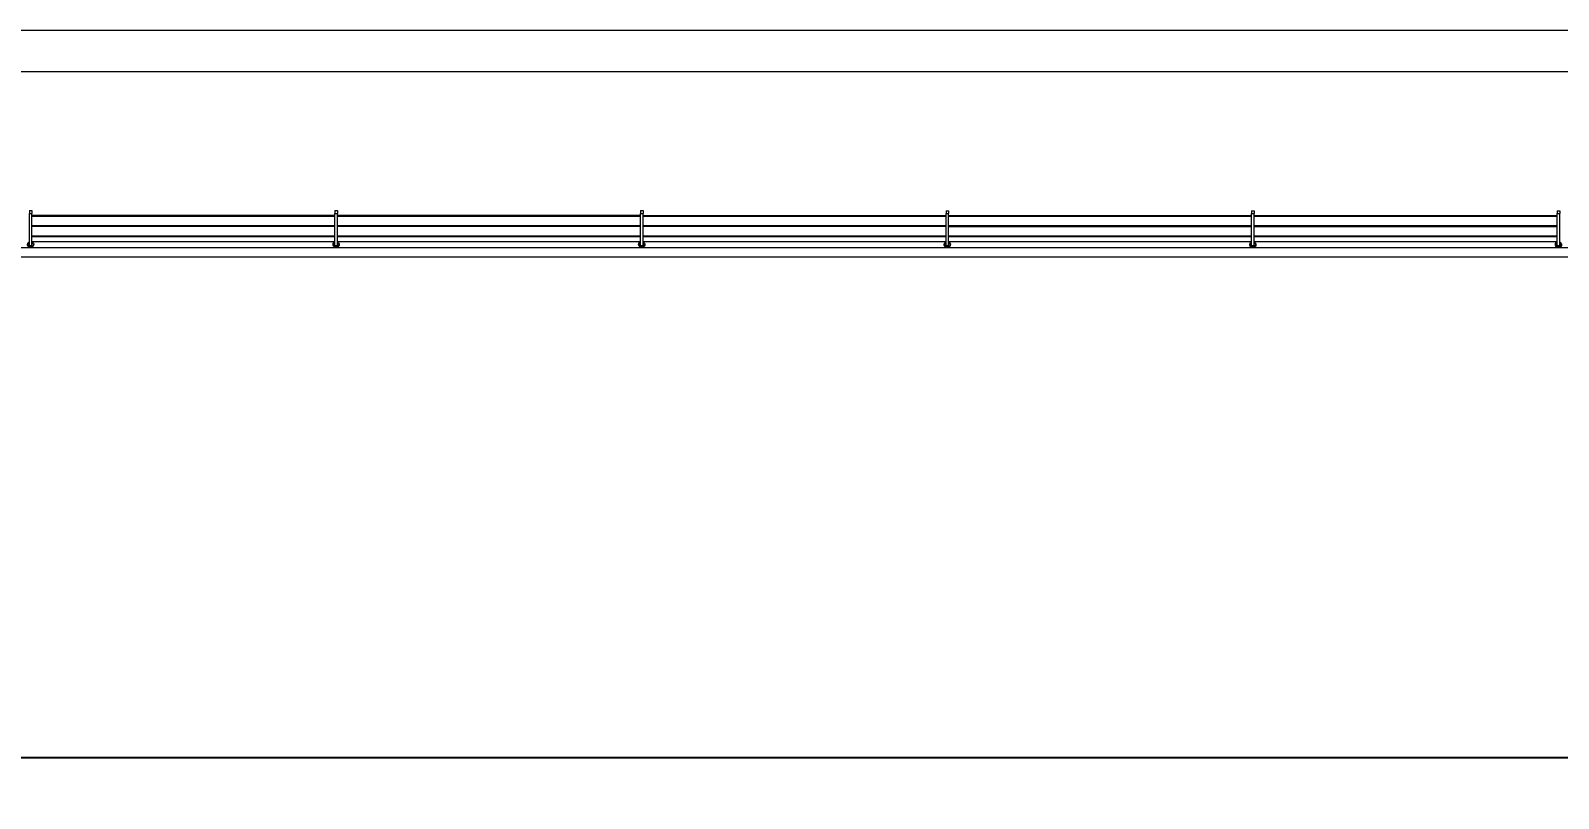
# Model space of a CAD drawing. Header units: metres. Extents: x -55 to 260, y -121 to 64.
# Drawn here: x 2.67 to 17.61, y -106.46 to -98.96 of the extents above; entities that cross this region are included whole.
import ezdxf

# ---------------------------------------------------------------- set-up
doc = ezdxf.new("R2010")
doc.units = ezdxf.units.M
for name, color, linetype, lineweight in [('0-1', 7, 'Continuous', 5), ('31COTAS', 1, 'Continuous', 5), ('46BANQ-1', 253, 'Continuous', 5), ('55BARANDAL-1', 253, 'Continuous', 5)]:
    doc.layers.add(name, color=color, linetype=linetype, lineweight=lineweight)
doc.styles.add('Arial_1', font='arial.ttf', dxfattribs={"width": 0.75, "height": 1})
doc.dimstyles.new('Standard__0_00_', dxfattribs={"dimscale": 0.3048, "dimtxt": 1.020259, "dimasz": 4.199475, "dimexe": 0, "dimexo": 1.312336, "dimgap": 0, "dimtad": 1, "dimrnd": 0.01, "dimzin": 0, "dimdsep": 46, "dimtxsty": 'Arial_1', "dimblk1": 'DOTSMALL', "dimblk2": 'DOTSMALL', "dimsah": 1, "dimcen": 0.09, "dimazin": 0, "dimtfac": 1, "dimtdec": 4, "dimtix": 1, "dimtmove": 0, "dimatfit": 3, "dimfxl": 1, "dimtvp": 1, "dimtolj": 1, "dimtzin": 0, "dimarcsym": 2})

# ---------------------------------------------------------------- blocks, each defined once
blk = doc.blocks.new('Railing - Wire Post - Chainlink 2-V346-A1 _ A700')
at = {"layer": '55BARANDAL-1'}
for p, q in [((-0.331, 0.012), (-0.317, 0.012)), ((-0.331, 0.012), (-0.331, -0.013)), ((-0.317, 0.012), (-0.311, 0.012)), ((-0.311, 0.012), (-0.304, 0.012)), ((-0.304, 0.012), (-0.304, -0.013)), ((0.013, 0.012), (-0.304, 0.012)), ((0.013, -0.013), (0.013, 0.012)), ((-0.331, -0.013), (-0.317, -0.013)), ((-0.317, -0.013), (-0.311, -0.013)), ((-0.311, -0.013), (-0.304, -0.013)), ((0.013, -0.013), (-0.304, -0.013))]:
    blk.add_line(p, q, dxfattribs=at)
for radius, start, end in [(0.0301, 206.3748, 2.2872), (0.0301, 206.3748, 2.2872), (0.0301, 2.2872, 148.7371), (0.0301, 2.2872, 148.7371), (0.0251, 0, 150), (0.0251, 0, 150), (0.0251, 210, 0), (0.0251, 210, 0), (0.0251, 90, 148.3274), (0.0251, 270, 90), (0.0301, 336.1342, 2.2872), (0.0301, 336.1342, 2.2872), (0.0301, 336.1342, 2.2872), (0.0301, 336.1342, 2.2872), (0.0301, 336.1342, 2.2872), (0.0301, 336.1342, 2.2872), (0.0301, 336.1342, 2.2872), (0.0301, 336.1342, 2.2872), (0.0301, 336.1342, 2.2872), (0.0301, 336.1342, 2.2872), (0.0301, 2.2872, 16.9322), (0.0301, 2.2872, 16.9322), (0.0301, 2.2872, 16.9322), (0.0301, 2.2872, 16.9322), (0.0301, 2.2872, 16.9322), (0.0301, 2.2872, 16.9322), (0.0301, 2.2872, 16.9322), (0.0301, 2.2872, 16.9322), (0.0301, 2.2872, 16.9322), (0.0301, 2.2872, 16.9322), (0.0251, 211.6726, 270)]:
    blk.add_arc((0, 0), radius, start, end, dxfattribs=at)
blk = doc.blocks.new('Railing - Wire Post - Chainlink 2-V347-A1 _ A700')
at = {"layer": '55BARANDAL-1'}
for p, q in [((-0.331, 0.012), (-0.317, 0.012)), ((-0.331, 0.012), (-0.331, -0.013)), ((-0.317, 0.012), (-0.311, 0.012)), ((-0.311, 0.012), (-0.304, 0.012)), ((-0.304, 0.012), (-0.304, -0.013)), ((0.013, 0.012), (-0.304, 0.012)), ((0.013, -0.013), (0.013, 0.012)), ((-0.331, -0.013), (-0.317, -0.013)), ((-0.317, -0.013), (-0.311, -0.013)), ((-0.311, -0.013), (-0.304, -0.013)), ((0.013, -0.013), (-0.304, -0.013))]:
    blk.add_line(p, q, dxfattribs=at)
for radius, start, end in [(0.0301, 206.3748, 2.2872), (0.0301, 206.3748, 2.2872), (0.0301, 2.2872, 148.7371), (0.0301, 2.2872, 148.7371), (0.0251, 0, 150), (0.0251, 0, 150), (0.0251, 210, 0), (0.0251, 210, 0), (0.0251, 90, 148.3274), (0.0251, 270, 90), (0.0301, 336.0716, 2.2872), (0.0301, 336.0716, 2.2872), (0.0301, 336.0716, 2.2872), (0.0301, 336.0716, 2.2872), (0.0301, 336.0716, 2.2872), (0.0301, 336.0716, 2.2872), (0.0301, 336.0716, 2.2872), (0.0301, 336.0716, 2.2872), (0.0301, 336.0716, 2.2872), (0.0301, 336.0716, 2.2872), (0.0301, 2.2872, 16.9322), (0.0301, 2.2872, 16.9322), (0.0301, 2.2872, 16.9322), (0.0301, 2.2872, 16.9322), (0.0301, 2.2872, 16.9322), (0.0301, 2.2872, 16.9322), (0.0301, 2.2872, 16.9322), (0.0301, 2.2872, 16.9322), (0.0301, 2.2872, 16.9322), (0.0301, 2.2872, 16.9322), (0.0251, 211.6726, 270)]:
    blk.add_arc((0, 0), radius, start, end, dxfattribs=at)
blk = doc.blocks.new('Railing - Wire Post - Chainlink 2-V348-A1 _ A700')
at = {"layer": '55BARANDAL-1'}
for p, q in [((-0.331, 0.013), (-0.331, -0.013)), ((-0.331, 0.013), (-0.317, 0.013)), ((-0.317, 0.013), (-0.311, 0.013)), ((-0.311, 0.013), (-0.304, 0.013)), ((-0.304, 0.013), (-0.304, -0.013)), ((0.013, 0.013), (-0.304, 0.013)), ((0.013, -0.013), (0.013, 0.013)), ((-0.331, -0.013), (-0.317, -0.013)), ((-0.317, -0.013), (-0.311, -0.013)), ((-0.311, -0.013), (-0.304, -0.013)), ((0.013, -0.013), (-0.304, -0.013))]:
    blk.add_line(p, q, dxfattribs=at)
for radius, start, end in [(0.0301, 206.3748, 2.2872), (0.0301, 206.3748, 2.2872), (0.0301, 2.2872, 148.7371), (0.0301, 2.2872, 148.7371), (0.0251, 0, 150), (0.0251, 0, 150), (0.0251, 210, 0), (0.0251, 210, 0), (0.0251, 90, 148.3274), (0.0251, 270, 90), (0.0301, 336.009, 2.2872), (0.0301, 336.009, 2.2872), (0.0301, 336.009, 2.2872), (0.0301, 336.009, 2.2872), (0.0301, 336.009, 2.2872), (0.0301, 336.009, 2.2872), (0.0301, 336.009, 2.2872), (0.0301, 336.009, 2.2872), (0.0301, 336.009, 2.2872), (0.0301, 336.009, 2.2872), (0.0301, 2.2872, 16.9322), (0.0301, 2.2872, 16.9322), (0.0301, 2.2872, 16.9322), (0.0301, 2.2872, 16.9322), (0.0301, 2.2872, 16.9322), (0.0301, 2.2872, 16.9322), (0.0301, 2.2872, 16.9322), (0.0301, 2.2872, 16.9322), (0.0301, 2.2872, 16.9322), (0.0301, 2.2872, 16.9322), (0.0251, 211.6726, 270)]:
    blk.add_arc((0, 0), radius, start, end, dxfattribs=at)
blk = doc.blocks.new('Railing - Wire Post - Chainlink 2-V349-A1 _ A700')
at = {"layer": '55BARANDAL-1'}
for p, q in [((-0.331, 0.012), (-0.317, 0.012)), ((-0.331, 0.012), (-0.331, -0.013)), ((-0.317, 0.012), (-0.311, 0.012)), ((-0.311, 0.012), (-0.304, 0.012)), ((-0.304, 0.012), (-0.304, -0.013)), ((0.013, 0.012), (-0.304, 0.012)), ((0.013, -0.013), (0.013, 0.012)), ((-0.331, -0.013), (-0.317, -0.013)), ((-0.317, -0.013), (-0.311, -0.013)), ((-0.311, -0.013), (-0.304, -0.013)), ((0.013, -0.013), (-0.304, -0.013))]:
    blk.add_line(p, q, dxfattribs=at)
for radius, start, end in [(0.0301, 206.3748, 2.2872), (0.0301, 206.3748, 2.2872), (0.0301, 2.2872, 148.7371), (0.0301, 2.2872, 148.7371), (0.0251, 0, 150), (0.0251, 0, 150), (0.0251, 210, 0), (0.0251, 210, 0), (0.0251, 90, 148.3274), (0.0251, 270, 90), (0.0301, 335.9465, 2.2872), (0.0301, 335.9465, 2.2872), (0.0301, 335.9465, 2.2872), (0.0301, 335.9465, 2.2872), (0.0301, 335.9465, 2.2872), (0.0301, 335.9465, 2.2872), (0.0301, 335.9465, 2.2872), (0.0301, 335.9465, 2.2872), (0.0301, 335.9465, 2.2872), (0.0301, 335.9465, 2.2872), (0.0301, 2.2872, 16.9322), (0.0301, 2.2872, 16.9322), (0.0301, 2.2872, 16.9322), (0.0301, 2.2872, 16.9322), (0.0301, 2.2872, 16.9322), (0.0301, 2.2872, 16.9322), (0.0301, 2.2872, 16.9322), (0.0301, 2.2872, 16.9322), (0.0301, 2.2872, 16.9322), (0.0301, 2.2872, 16.9322), (0.0251, 211.6726, 270)]:
    blk.add_arc((0, 0), radius, start, end, dxfattribs=at)
blk = doc.blocks.new('Railing - Wire Post - Chainlink 2-V350-A1 _ A700')
at = {"layer": '55BARANDAL-1'}
for p, q in [((-0.331, 0.012), (-0.317, 0.012)), ((-0.331, 0.012), (-0.331, -0.013)), ((-0.317, 0.012), (-0.311, 0.012)), ((-0.311, 0.012), (-0.304, 0.012)), ((-0.304, 0.012), (-0.304, -0.013)), ((0.013, 0.012), (-0.304, 0.012)), ((0.013, -0.013), (0.013, 0.012)), ((-0.331, -0.013), (-0.317, -0.013)), ((-0.317, -0.013), (-0.311, -0.013)), ((-0.311, -0.013), (-0.304, -0.013)), ((0.013, -0.013), (-0.304, -0.013))]:
    blk.add_line(p, q, dxfattribs=at)
for radius, start, end in [(0.0301, 206.3748, 2.2872), (0.0301, 206.3748, 2.2872), (0.0301, 2.2872, 148.7371), (0.0301, 2.2872, 148.7371), (0.0251, 0, 150), (0.0251, 0, 150), (0.0251, 210, 0), (0.0251, 210, 0), (0.0251, 90, 148.3274), (0.0251, 270, 90), (0.0301, 335.8839, 2.2872), (0.0301, 335.8839, 2.2872), (0.0301, 335.8839, 2.2872), (0.0301, 335.8839, 2.2872), (0.0301, 335.8839, 2.2872), (0.0301, 335.8839, 2.2872), (0.0301, 335.8839, 2.2872), (0.0301, 335.8839, 2.2872), (0.0301, 335.8839, 2.2872), (0.0301, 335.8839, 2.2872), (0.0301, 2.2872, 16.9322), (0.0301, 2.2872, 16.9322), (0.0301, 2.2872, 16.9322), (0.0301, 2.2872, 16.9322), (0.0301, 2.2872, 16.9322), (0.0301, 2.2872, 16.9322), (0.0301, 2.2872, 16.9322), (0.0301, 2.2872, 16.9322), (0.0301, 2.2872, 16.9322), (0.0301, 2.2872, 16.9322), (0.0251, 211.6726, 270)]:
    blk.add_arc((0, 0), radius, start, end, dxfattribs=at)
blk = doc.blocks.new('Railing - Wire Post - Chainlink 2-V351-A1 _ A700')
at = {"layer": '55BARANDAL-1'}
for p, q in [((-0.331, 0.012), (-0.317, 0.012)), ((-0.331, 0.012), (-0.331, -0.013)), ((-0.317, 0.012), (-0.311, 0.012)), ((-0.311, 0.012), (-0.304, 0.012)), ((-0.304, 0.012), (-0.304, -0.013)), ((0.013, 0.012), (-0.304, 0.012)), ((0.013, -0.013), (0.013, 0.012)), ((-0.331, -0.013), (-0.317, -0.013)), ((-0.317, -0.013), (-0.311, -0.013)), ((-0.311, -0.013), (-0.304, -0.013)), ((0.013, -0.013), (-0.304, -0.013))]:
    blk.add_line(p, q, dxfattribs=at)
for radius, start, end in [(0.0301, 206.3748, 2.2872), (0.0301, 206.3748, 2.2872), (0.0301, 2.2872, 148.7371), (0.0301, 2.2872, 148.7371), (0.0251, 0, 150), (0.0251, 0, 150), (0.0251, 210, 0), (0.0251, 210, 0), (0.0251, 90, 148.3274), (0.0251, 270, 90), (0.0301, 335.8213, 2.2872), (0.0301, 335.8213, 2.2872), (0.0301, 335.8213, 2.2872), (0.0301, 335.8213, 2.2872), (0.0301, 335.8213, 2.2872), (0.0301, 335.8213, 2.2872), (0.0301, 335.8213, 2.2872), (0.0301, 335.8213, 2.2872), (0.0301, 335.8213, 2.2872), (0.0301, 335.8213, 2.2872), (0.0301, 2.2872, 16.9322), (0.0301, 2.2872, 16.9322), (0.0301, 2.2872, 16.9322), (0.0301, 2.2872, 16.9322), (0.0301, 2.2872, 16.9322), (0.0301, 2.2872, 16.9322), (0.0301, 2.2872, 16.9322), (0.0301, 2.2872, 16.9322), (0.0301, 2.2872, 16.9322), (0.0301, 2.2872, 16.9322), (0.0251, 211.6726, 270)]:
    blk.add_arc((0, 0), radius, start, end, dxfattribs=at)
blk = doc.blocks.new('Railing - Railing-8574736-A1 _ A700')
at = {"layer": '55BARANDAL-1'}
for p, q in [((5.645, -100.768), (2.682, -100.768)), ((2.682, -100.772), (5.645, -100.772)), ((8.633, -100.768), (5.67, -100.768)), ((5.67, -100.772), (8.633, -100.772)), ((11.621, -100.769), (8.658, -100.768)), ((8.658, -100.772), (11.621, -100.773)), ((14.61, -100.769), (11.646, -100.769)), ((11.646, -100.773), (14.61, -100.773)), ((17.598, -100.769), (14.635, -100.769)), ((14.635, -100.773), (17.598, -100.773)), ((5.645, -100.868), (2.682, -100.868)), ((2.682, -100.872), (5.645, -100.872)), ((5.645, -100.968), (2.682, -100.968)), ((2.682, -100.972), (5.645, -100.972)), ((8.633, -100.868), (5.67, -100.868)), ((5.67, -100.872), (8.633, -100.872)), ((8.633, -100.968), (5.67, -100.968)), ((5.67, -100.972), (8.633, -100.972)), ((11.621, -100.869), (8.658, -100.868)), ((8.658, -100.872), (11.621, -100.873)), ((11.621, -100.969), (8.658, -100.968)), ((8.658, -100.972), (11.621, -100.973)), ((14.61, -100.869), (11.646, -100.869)), ((11.646, -100.873), (14.61, -100.873)), ((14.61, -100.969), (11.646, -100.969)), ((11.646, -100.973), (14.61, -100.973)), ((17.598, -100.869), (14.635, -100.869)), ((14.635, -100.873), (17.598, -100.873)), ((17.598, -100.969), (14.635, -100.969)), ((14.635, -100.973), (17.598, -100.973)), ((-33.162, -101.076), (229.742, -101.091)), ((5.645, -101.023), (2.682, -101.023)), ((8.633, -101.023), (5.67, -101.023)), ((11.621, -101.023), (8.658, -101.023)), ((14.61, -101.023), (11.646, -101.023)), ((17.598, -101.023), (14.635, -101.023))]:
    blk.add_line(p, q, dxfattribs=at)
at = {"extrusion": (0, 0, -1), "zscale": -1, "rotation": 270.0033261339385}
for name, p in [('Railing - Wire Post - Chainlink 2-V346-A1 _ A700', (-2.67, -101.05)), ('Railing - Wire Post - Chainlink 2-V347-A1 _ A700', (-5.658, -101.05)), ('Railing - Wire Post - Chainlink 2-V348-A1 _ A700', (-8.646, -101.05)), ('Railing - Wire Post - Chainlink 2-V349-A1 _ A700', (-11.634, -101.051)), ('Railing - Wire Post - Chainlink 2-V350-A1 _ A700', (-14.622, -101.051)), ('Railing - Wire Post - Chainlink 2-V351-A1 _ A700', (-17.61, -101.051))]:
    blk.add_blockref(name, p, dxfattribs=at)
blk = doc.blocks.new('22011_AR_rvt-1-A1 _ A700')
at = {"layer": '46BANQ-1'}
for p, q in [((10.172, -98.96), (0.398, -98.96)), ((20.175, -98.96), (10.172, -98.96)), ((-25.692, -99.36), (20.175, -99.36)), ((20.185, -101.174), (-32.861, -101.171))]:
    blk.add_line(p, q, dxfattribs=at)
at = {"layer": '55BARANDAL-1'}
blk.add_blockref('Railing - Railing-8574736-A1 _ A700', (0, 0), dxfattribs=at)
blk = doc.blocks.new('Railing - Wire Post - Chainlink 2-V720-A1 _ A700')
at = {"layer": '55BARANDAL-1'}
for p, q in [((-0.331, 0.012), (-0.323, 0.012)), ((-0.331, 0.012), (-0.331, -0.013)), ((-0.323, 0.012), (-0.317, 0.012)), ((-0.317, 0.012), (-0.311, 0.012)), ((-0.311, 0.012), (-0.304, 0.012)), ((-0.304, 0.012), (-0.304, -0.013)), ((0.013, 0.012), (-0.304, 0.012)), ((0.013, -0.013), (0.013, 0.012)), ((-0.331, -0.013), (-0.323, -0.013)), ((-0.323, -0.013), (-0.317, -0.013)), ((-0.317, -0.013), (-0.311, -0.013)), ((-0.311, -0.013), (-0.304, -0.013)), ((0.013, -0.013), (-0.304, -0.013))]:
    blk.add_line(p, q, dxfattribs=at)
for radius, start, end in [(0.0301, 206.3748, 2.2872), (0.0301, 206.3748, 2.2872), (0.0301, 2.2872, 148.7371), (0.0301, 2.2872, 148.7371), (0.0251, 0, 150), (0.0251, 0, 150), (0.0251, 210, 0), (0.0251, 210, 0), (0.0251, 90, 148.3274), (0.0251, 270, 90), (0.0301, 336.1342, 2.2872), (0.0301, 336.1342, 2.2872), (0.0301, 336.1342, 2.2872), (0.0301, 336.1342, 2.2872), (0.0301, 336.1342, 2.2872), (0.0301, 336.1342, 2.2872), (0.0301, 336.1342, 2.2872), (0.0301, 336.1342, 2.2872), (0.0301, 336.1342, 2.2872), (0.0301, 336.1342, 2.2872), (0.0301, 2.2872, 16.9322), (0.0301, 2.2872, 16.9322), (0.0301, 2.2872, 16.9322), (0.0301, 2.2872, 16.9322), (0.0301, 2.2872, 16.9322), (0.0301, 2.2872, 16.9322), (0.0301, 2.2872, 16.9322), (0.0301, 2.2872, 16.9322), (0.0301, 2.2872, 16.9322), (0.0301, 2.2872, 16.9322), (0.0251, 211.6726, 270)]:
    blk.add_arc((0, 0), radius, start, end, dxfattribs=at)
blk = doc.blocks.new('Railing - Wire Post - Chainlink 2-V721-A1 _ A700')
at = {"layer": '55BARANDAL-1'}
for p, q in [((-0.331, 0.012), (-0.323, 0.012)), ((-0.331, 0.012), (-0.331, -0.013)), ((-0.323, 0.012), (-0.317, 0.012)), ((-0.317, 0.012), (-0.311, 0.012)), ((-0.311, 0.012), (-0.304, 0.012)), ((-0.304, 0.012), (-0.304, -0.013)), ((0.013, 0.012), (-0.304, 0.012)), ((0.013, -0.013), (0.013, 0.012)), ((-0.331, -0.013), (-0.323, -0.013)), ((-0.323, -0.013), (-0.317, -0.013)), ((-0.317, -0.013), (-0.311, -0.013)), ((-0.311, -0.013), (-0.304, -0.013)), ((0.013, -0.013), (-0.304, -0.013))]:
    blk.add_line(p, q, dxfattribs=at)
for radius, start, end in [(0.0301, 206.3748, 2.2872), (0.0301, 206.3748, 2.2872), (0.0301, 2.2872, 148.7371), (0.0301, 2.2872, 148.7371), (0.0251, 0, 150), (0.0251, 0, 150), (0.0251, 210, 0), (0.0251, 210, 0), (0.0251, 90, 148.3274), (0.0251, 270, 90), (0.0301, 336.0716, 2.2872), (0.0301, 336.0716, 2.2872), (0.0301, 336.0716, 2.2872), (0.0301, 336.0716, 2.2872), (0.0301, 336.0716, 2.2872), (0.0301, 336.0716, 2.2872), (0.0301, 336.0716, 2.2872), (0.0301, 336.0716, 2.2872), (0.0301, 336.0716, 2.2872), (0.0301, 336.0716, 2.2872), (0.0301, 2.2872, 16.9322), (0.0301, 2.2872, 16.9322), (0.0301, 2.2872, 16.9322), (0.0301, 2.2872, 16.9322), (0.0301, 2.2872, 16.9322), (0.0301, 2.2872, 16.9322), (0.0301, 2.2872, 16.9322), (0.0301, 2.2872, 16.9322), (0.0301, 2.2872, 16.9322), (0.0301, 2.2872, 16.9322), (0.0251, 211.6726, 270)]:
    blk.add_arc((0, 0), radius, start, end, dxfattribs=at)
blk = doc.blocks.new('Railing - Wire Post - Chainlink 2-V722-A1 _ A700')
at = {"layer": '55BARANDAL-1'}
for p, q in [((-0.331, 0.012), (-0.323, 0.012)), ((-0.331, 0.012), (-0.331, -0.013)), ((-0.323, 0.012), (-0.317, 0.012)), ((-0.317, 0.012), (-0.311, 0.012)), ((-0.311, 0.012), (-0.304, 0.012)), ((-0.304, 0.012), (-0.304, -0.013)), ((0.013, 0.012), (-0.304, 0.012)), ((0.013, -0.013), (0.013, 0.012)), ((-0.331, -0.013), (-0.323, -0.013)), ((-0.323, -0.013), (-0.317, -0.013)), ((-0.317, -0.013), (-0.311, -0.013)), ((-0.311, -0.013), (-0.304, -0.013)), ((0.013, -0.013), (-0.304, -0.013))]:
    blk.add_line(p, q, dxfattribs=at)
for radius, start, end in [(0.0301, 206.3748, 2.2872), (0.0301, 206.3748, 2.2872), (0.0301, 2.2872, 148.7371), (0.0301, 2.2872, 148.7371), (0.0251, 0, 150), (0.0251, 0, 150), (0.0251, 210, 0), (0.0251, 210, 0), (0.0251, 90, 148.3274), (0.0251, 270, 90), (0.0301, 336.009, 2.2872), (0.0301, 336.009, 2.2872), (0.0301, 336.009, 2.2872), (0.0301, 336.009, 2.2872), (0.0301, 336.009, 2.2872), (0.0301, 336.009, 2.2872), (0.0301, 336.009, 2.2872), (0.0301, 336.009, 2.2872), (0.0301, 336.009, 2.2872), (0.0301, 336.009, 2.2872), (0.0301, 2.2872, 16.9322), (0.0301, 2.2872, 16.9322), (0.0301, 2.2872, 16.9322), (0.0301, 2.2872, 16.9322), (0.0301, 2.2872, 16.9322), (0.0301, 2.2872, 16.9322), (0.0301, 2.2872, 16.9322), (0.0301, 2.2872, 16.9322), (0.0301, 2.2872, 16.9322), (0.0301, 2.2872, 16.9322), (0.0251, 211.6726, 270)]:
    blk.add_arc((0, 0), radius, start, end, dxfattribs=at)
blk = doc.blocks.new('Railing - Wire Post - Chainlink 2-V723-A1 _ A700')
at = {"layer": '55BARANDAL-1'}
for p, q in [((-0.331, 0.012), (-0.323, 0.012)), ((-0.331, 0.012), (-0.331, -0.013)), ((-0.323, 0.012), (-0.317, 0.012)), ((-0.317, 0.012), (-0.311, 0.012)), ((-0.311, 0.012), (-0.304, 0.012)), ((-0.304, 0.012), (-0.304, -0.013)), ((0.013, 0.012), (-0.304, 0.012)), ((0.013, -0.013), (0.013, 0.012)), ((-0.331, -0.013), (-0.323, -0.013)), ((-0.323, -0.013), (-0.317, -0.013)), ((-0.317, -0.013), (-0.311, -0.013)), ((-0.311, -0.013), (-0.304, -0.013)), ((0.013, -0.013), (-0.304, -0.013))]:
    blk.add_line(p, q, dxfattribs=at)
for radius, start, end in [(0.0301, 206.3748, 2.2872), (0.0301, 206.3748, 2.2872), (0.0301, 2.2872, 148.7371), (0.0301, 2.2872, 148.7371), (0.0251, 0, 150), (0.0251, 0, 150), (0.0251, 210, 0), (0.0251, 210, 0), (0.0251, 90, 148.3274), (0.0251, 270, 90), (0.0301, 335.9465, 2.2872), (0.0301, 335.9465, 2.2872), (0.0301, 335.9465, 2.2872), (0.0301, 335.9465, 2.2872), (0.0301, 335.9465, 2.2872), (0.0301, 335.9465, 2.2872), (0.0301, 335.9465, 2.2872), (0.0301, 335.9465, 2.2872), (0.0301, 335.9465, 2.2872), (0.0301, 335.9465, 2.2872), (0.0301, 2.2872, 16.9322), (0.0301, 2.2872, 16.9322), (0.0301, 2.2872, 16.9322), (0.0301, 2.2872, 16.9322), (0.0301, 2.2872, 16.9322), (0.0301, 2.2872, 16.9322), (0.0301, 2.2872, 16.9322), (0.0301, 2.2872, 16.9322), (0.0301, 2.2872, 16.9322), (0.0301, 2.2872, 16.9322), (0.0251, 211.6726, 270)]:
    blk.add_arc((0, 0), radius, start, end, dxfattribs=at)
blk = doc.blocks.new('Railing - Wire Post - Chainlink 2-V724-A1 _ A700')
at = {"layer": '55BARANDAL-1'}
for p, q in [((-0.331, 0.012), (-0.323, 0.012)), ((-0.331, 0.012), (-0.331, -0.013)), ((-0.323, 0.012), (-0.317, 0.012)), ((-0.317, 0.012), (-0.311, 0.012)), ((-0.311, 0.012), (-0.304, 0.012)), ((-0.304, 0.012), (-0.304, -0.013)), ((0.013, 0.012), (-0.304, 0.012)), ((0.013, -0.013), (0.013, 0.012)), ((-0.331, -0.013), (-0.323, -0.013)), ((-0.323, -0.013), (-0.317, -0.013)), ((-0.317, -0.013), (-0.311, -0.013)), ((-0.311, -0.013), (-0.304, -0.013)), ((0.013, -0.013), (-0.304, -0.013))]:
    blk.add_line(p, q, dxfattribs=at)
for radius, start, end in [(0.0301, 206.3748, 2.2872), (0.0301, 206.3748, 2.2872), (0.0301, 2.2872, 148.7371), (0.0301, 2.2872, 148.7371), (0.0251, 0, 150), (0.0251, 0, 150), (0.0251, 210, 0), (0.0251, 210, 0), (0.0251, 90, 148.3274), (0.0251, 270, 90), (0.0301, 335.8839, 2.2872), (0.0301, 335.8839, 2.2872), (0.0301, 335.8839, 2.2872), (0.0301, 335.8839, 2.2872), (0.0301, 335.8839, 2.2872), (0.0301, 335.8839, 2.2872), (0.0301, 335.8839, 2.2872), (0.0301, 335.8839, 2.2872), (0.0301, 335.8839, 2.2872), (0.0301, 335.8839, 2.2872), (0.0301, 2.2872, 16.9322), (0.0301, 2.2872, 16.9322), (0.0301, 2.2872, 16.9322), (0.0301, 2.2872, 16.9322), (0.0301, 2.2872, 16.9322), (0.0301, 2.2872, 16.9322), (0.0301, 2.2872, 16.9322), (0.0301, 2.2872, 16.9322), (0.0301, 2.2872, 16.9322), (0.0301, 2.2872, 16.9322), (0.0251, 211.6726, 270)]:
    blk.add_arc((0, 0), radius, start, end, dxfattribs=at)
blk = doc.blocks.new('Railing - Wire Post - Chainlink 2-V725-A1 _ A700')
at = {"layer": '55BARANDAL-1'}
for p, q in [((-0.331, 0.012), (-0.323, 0.012)), ((-0.331, 0.012), (-0.331, -0.013)), ((-0.323, 0.012), (-0.317, 0.012)), ((-0.317, 0.012), (-0.311, 0.012)), ((-0.311, 0.012), (-0.304, 0.012)), ((-0.304, 0.012), (-0.304, -0.013)), ((0.013, 0.012), (-0.304, 0.012)), ((0.013, -0.013), (0.013, 0.012)), ((-0.331, -0.013), (-0.323, -0.013)), ((-0.323, -0.013), (-0.317, -0.013)), ((-0.317, -0.013), (-0.311, -0.013)), ((-0.311, -0.013), (-0.304, -0.013)), ((0.013, -0.013), (-0.304, -0.013))]:
    blk.add_line(p, q, dxfattribs=at)
for radius, start, end in [(0.0301, 206.3748, 2.2872), (0.0301, 206.3748, 2.2872), (0.0301, 2.2872, 148.7371), (0.0301, 2.2872, 148.7371), (0.0251, 0, 150), (0.0251, 0, 150), (0.0251, 210, 0), (0.0251, 210, 0), (0.0251, 90, 148.3274), (0.0251, 270, 90), (0.0301, 335.8213, 2.2872), (0.0301, 335.8213, 2.2872), (0.0301, 335.8213, 2.2872), (0.0301, 335.8213, 2.2872), (0.0301, 335.8213, 2.2872), (0.0301, 335.8213, 2.2872), (0.0301, 335.8213, 2.2872), (0.0301, 335.8213, 2.2872), (0.0301, 335.8213, 2.2872), (0.0301, 335.8213, 2.2872), (0.0301, 2.2872, 16.9322), (0.0301, 2.2872, 16.9322), (0.0301, 2.2872, 16.9322), (0.0301, 2.2872, 16.9322), (0.0301, 2.2872, 16.9322), (0.0301, 2.2872, 16.9322), (0.0301, 2.2872, 16.9322), (0.0301, 2.2872, 16.9322), (0.0301, 2.2872, 16.9322), (0.0301, 2.2872, 16.9322), (0.0251, 211.6726, 270)]:
    blk.add_arc((0, 0), radius, start, end, dxfattribs=at)
blk = doc.blocks.new('Railing - Railing-V756-A1 _ A700')
at = {"layer": '55BARANDAL-1'}
for p, q in [((5.645, -100.768), (2.682, -100.768)), ((2.682, -100.772), (5.645, -100.772)), ((8.633, -100.768), (5.67, -100.768)), ((5.67, -100.772), (8.633, -100.772)), ((11.621, -100.769), (8.658, -100.768)), ((8.658, -100.772), (11.621, -100.773)), ((14.61, -100.769), (11.646, -100.769)), ((11.646, -100.773), (14.61, -100.773)), ((17.598, -100.769), (14.635, -100.769)), ((14.635, -100.773), (17.598, -100.773)), ((5.645, -100.868), (2.682, -100.868)), ((2.682, -100.872), (5.645, -100.872)), ((5.645, -100.968), (2.682, -100.968)), ((2.682, -100.972), (5.645, -100.972)), ((8.633, -100.868), (5.67, -100.868)), ((5.67, -100.872), (8.633, -100.872)), ((8.633, -100.968), (5.67, -100.968)), ((5.67, -100.972), (8.633, -100.972)), ((11.621, -100.869), (8.658, -100.868)), ((8.658, -100.872), (11.621, -100.873)), ((11.621, -100.969), (8.658, -100.968)), ((8.658, -100.972), (11.621, -100.973)), ((14.61, -100.869), (11.646, -100.869)), ((11.646, -100.873), (14.61, -100.873)), ((14.61, -100.969), (11.646, -100.969)), ((11.646, -100.973), (14.61, -100.973)), ((17.598, -100.869), (14.635, -100.869)), ((14.635, -100.873), (17.598, -100.873)), ((17.598, -100.969), (14.635, -100.969)), ((14.635, -100.973), (17.598, -100.973)), ((-33.162, -101.076), (229.742, -101.091)), ((5.645, -101.023), (2.682, -101.023)), ((8.633, -101.023), (5.67, -101.023)), ((11.621, -101.023), (8.658, -101.023)), ((14.61, -101.023), (11.646, -101.023)), ((17.598, -101.023), (14.635, -101.023))]:
    blk.add_line(p, q, dxfattribs=at)
at = {"extrusion": (0, 0, -1), "zscale": -1, "rotation": 270.0033261339385}
for name, p in [('Railing - Wire Post - Chainlink 2-V720-A1 _ A700', (-2.67, -101.05)), ('Railing - Wire Post - Chainlink 2-V721-A1 _ A700', (-5.658, -101.05)), ('Railing - Wire Post - Chainlink 2-V722-A1 _ A700', (-8.646, -101.05)), ('Railing - Wire Post - Chainlink 2-V723-A1 _ A700', (-11.634, -101.051)), ('Railing - Wire Post - Chainlink 2-V724-A1 _ A700', (-14.622, -101.051)), ('Railing - Wire Post - Chainlink 2-V725-A1 _ A700', (-17.61, -101.051))]:
    blk.add_blockref(name, p, dxfattribs=at)
blk = doc.blocks.new('22011_AR_rvt-2-A1 _ A700')
at = {"layer": '46BANQ-1'}
for p, q in [((10.172, -98.96), (0.398, -98.96)), ((20.175, -98.96), (10.172, -98.96)), ((-25.692, -99.36), (20.175, -99.36)), ((20.185, -101.174), (-32.861, -101.171))]:
    blk.add_line(p, q, dxfattribs=at)
at = {"layer": '55BARANDAL-1'}
blk.add_blockref('Railing - Railing-V756-A1 _ A700', (0, 0), dxfattribs=at)
blk = doc.blocks.new('_DotSmall')
at = {"color": 0, "linetype": 'ByBlock', "const_width": 0.5}
blk.add_lwpolyline([(-0.0625, 0, 1), (0.0625, 0, 1)], format="xyb", close=True, dxfattribs=at)
blk = doc.blocks.new('DIMBLOCK25-A1 _ A700')
at = {"layer": '31COTAS', "color": 0, "lineweight": -2, "transparency": 16777216}
for p, q in [((-3.651, -106.235), (-3.651, -106.062)), ((-3.651, -106.062), (85.344, -106.062)), ((85.344, -106.235), (85.344, -106.062))]:
    blk.add_line(p, q, dxfattribs=at)
at = {"layer": 'Defpoints', "color": 0, "transparency": 16777216}
for p in [(-3.651, -105.835), (85.344, -105.835), (85.344, -106.062)]:
    blk.add_point(p, dxfattribs=at)
at = {"layer": '31COTAS', "color": 0, "lineweight": -2, "transparency": 16777216, "xscale": 1.28, "yscale": 1.28, "zscale": 1.28, "rotation": 180}
blk.add_blockref('_DotSmall', (-3.651, -106.062), dxfattribs=at)
at = {"layer": '31COTAS', "color": 0, "lineweight": -2, "transparency": 16777216, "xscale": 1.28, "yscale": 1.28, "zscale": 1.28}
blk.add_blockref('_DotSmall', (85.344, -106.062), dxfattribs=at)
at = {"layer": '31COTAS', "color": 0, "transparency": 16777216, "insert": (40.847, -105.551), "char_height": 1, "width": 3.05136, "attachment_point": 5, "style": 'Arial_1'}
blk.add_mtext('\\A1;88.99', dxfattribs=at)

msp = doc.modelspace()

# ---------------------------------------------------------------- block references
at = {"layer": '0-1'}
for name in ['22011_AR_rvt-2-A1 _ A700', '22011_AR_rvt-1-A1 _ A700']:
    msp.add_blockref(name, (0, 0), dxfattribs=at)

# ---------------------------------------------------------------- dimensions: what is measured, and where the dimension line sits
at = {"layer": '31COTAS'}
dim = msp.add_linear_dim(base=(85.344, -106.0616), p1=(-3.6506, -105.8353), p2=(85.344, -105.8353), dimstyle='Standard__0_00_', override={"dimpost": '<>', "dimfxl": 88.994612}, dxfattribs=at)
dim.commit()
dim.dimension.update_dxf_attribs({"geometry": 'DIMBLOCK25-A1 _ A700', "text_midpoint": (40.8467, -105.551)})

doc.saveas('drawing.dxf')
